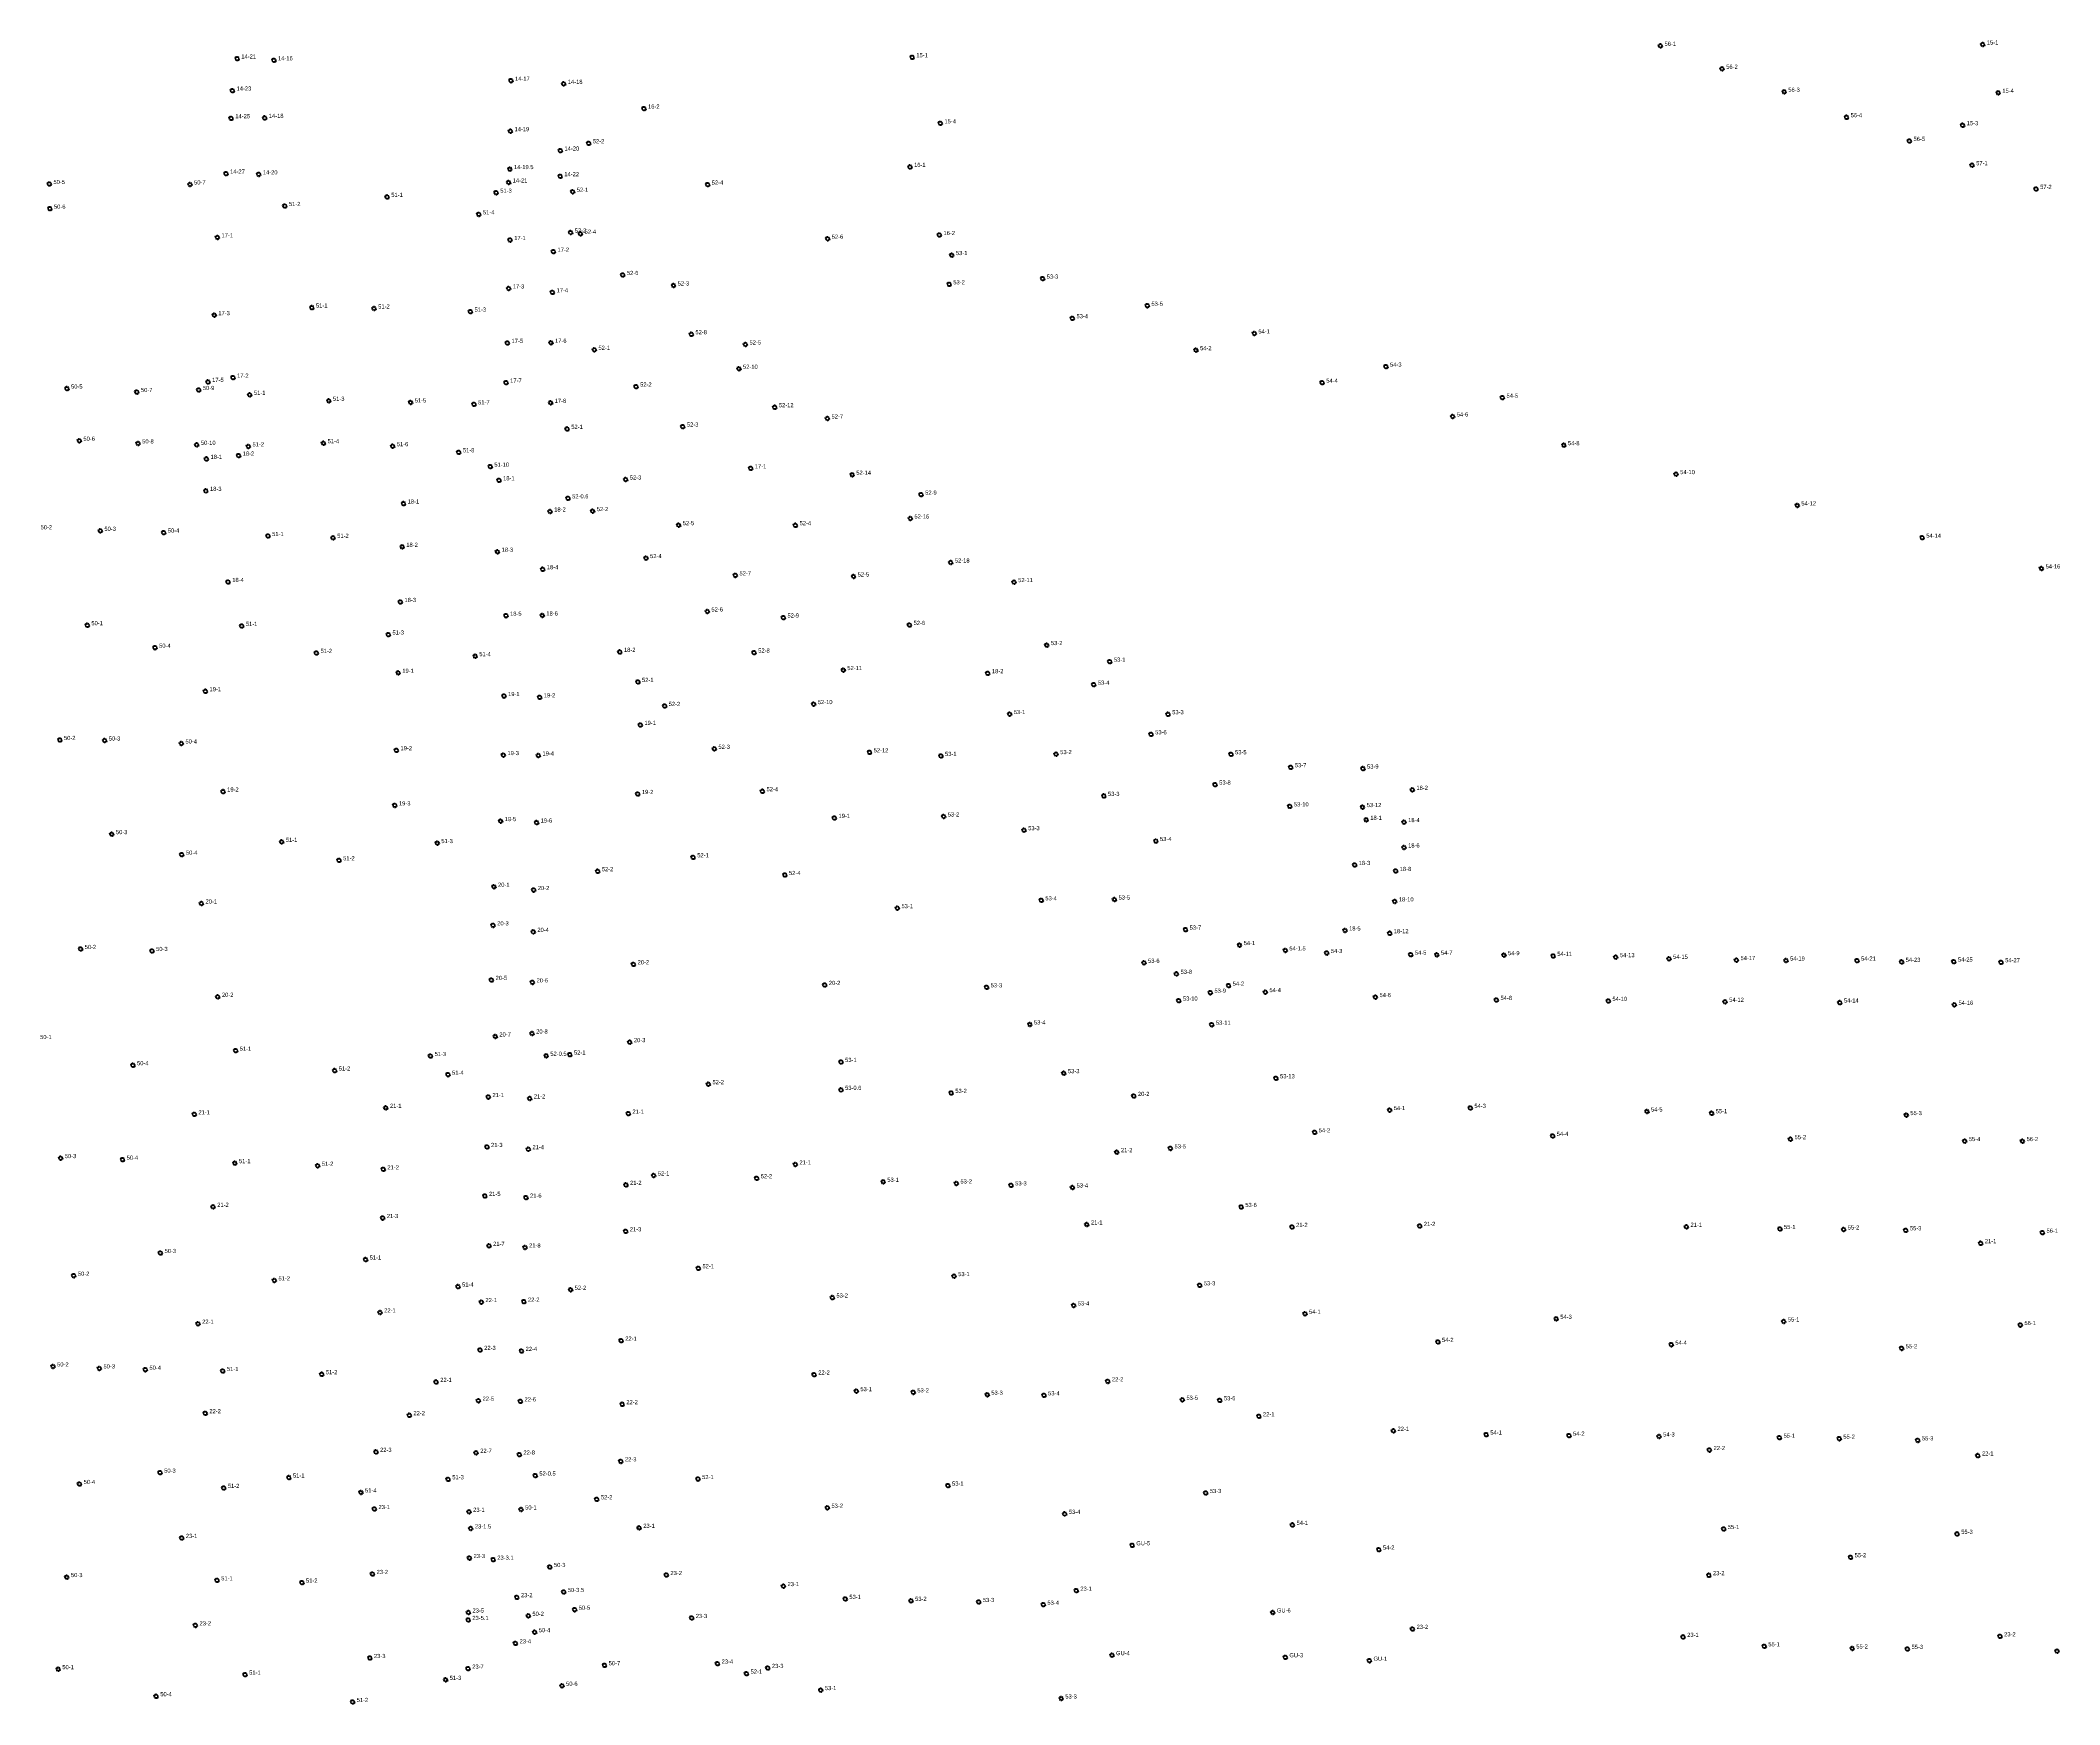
# Model space of a CAD drawing. Header units: inches. Extents: x 486468 to 494393, y 5455952 to 5461583.
# Drawn here: x 492441 to 493411, y 5456770 to 5457570 of the extents above; entities that cross this region are included whole.
import ezdxf

# ---------------------------------------------------------------- set-up
doc = ezdxf.new("R2010")
doc.units = ezdxf.units.IN
doc.header["$MEASUREMENT"] = 0
doc.layers.add('StreetLightingPoles', color=10, linetype='Continuous')

# ---------------------------------------------------------------- blocks, each defined once
blk = doc.blocks.new('Light')
at = {"color": 255}
for p, q in [((-0.71, 0.23), (-1.19, 0.39)), ((-0.44, 0.61), (-0.73, 1.01)), ((0, 0.75), (0, 1.25)), ((0.44, 0.61), (0.73, 1.01)), ((0.71, 0.23), (1.19, 0.39)), ((-0.71, -0.23), (-1.19, -0.39)), ((-0.44, -0.61), (-0.73, -1.01)), ((0, -0.75), (0, -1.25)), ((0.44, -0.61), (0.73, -1.01)), ((0.71, -0.23), (1.19, -0.39))]:
    blk.add_line(p, q, dxfattribs=at)
blk.add_circle((0, 0), 0.75, dxfattribs=at)

msp = doc.modelspace()

# ---------------------------------------------------------------- block references
at = {"layer": 'StreetLightingPoles'}
for p in [(492535.371, 5457561.39), (492553.025, 5457560.549), (492859.846, 5457562.029), (493219.511, 5457567.519), (493374.439, 5457568.157), (492666.951, 5457550.753), (492692.317, 5457549.249), (493249.168, 5457556.475), (492533.092, 5457546.003), (493279.01, 5457545.431), (493381.873, 5457544.946), (492532.475, 5457532.709), (492548.582, 5457532.876), (492730.877, 5457537.351), (492873.343, 5457530.246), (493308.981, 5457533.206), (492666.719, 5457526.487), (492704.338, 5457520.678), (493339.191, 5457521.794), (493364.758, 5457529.349), (492690.717, 5457517.165), (493369.321, 5457510.137), (492445.064, 5457501.09), (492512.664, 5457500.878), (492529.99, 5457506.094), (492545.718, 5457505.723), (492665.828, 5457501.811), (492666.445, 5457508.254), (492690.649, 5457504.827), (492761.501, 5457500.796), (492858.763, 5457509.319), (492607.465, 5457494.905), (492659.846, 5457496.913), (492696.605, 5457497.36), (493400.083, 5457498.725), (492445.322, 5457489.229), (492558.271, 5457490.521), (492651.523, 5457486.492), (492525.849, 5457475.421), (492666.564, 5457474.148), (492695.626, 5457477.764), (492700.382, 5457477.167), (492819.179, 5457474.779), (492872.884, 5457476.575), (492687.364, 5457468.55), (492878.887, 5457466.919), (492720.723, 5457457.356), (492745.12, 5457452.306), (492877.632, 5457452.847), (492922.525, 5457455.615), (492665.849, 5457450.878), (492686.923, 5457449.01), (492972.865, 5457442.574), (492524.335, 5457438.052), (492571.26, 5457441.696), (492601.177, 5457441.231), (492647.494, 5457439.757), (492936.829, 5457436.555), (492665.262, 5457424.69), (492686.176, 5457424.755), (492753.655, 5457428.876), (492779.668, 5457423.947), (493024.282, 5457429.255), (492707.047, 5457421.386), (492996.23, 5457421.202), (493087.559, 5457413.296), (492521.351, 5457405.962), (492533.329, 5457407.991), (492664.626, 5457405.623), (492727.093, 5457403.702), (492776.543, 5457412.262), (493056.914, 5457405.593), (492453.526, 5457402.757), (492487.122, 5457401.076), (492516.885, 5457402.068), (492541.424, 5457399.752), (492579.428, 5457396.864), (492618.718, 5457396.079), (492649.208, 5457395.157), (492686.005, 5457395.882), (492793.766, 5457393.777), (493143.544, 5457398.36), (492749.565, 5457384.479), (492819.09, 5457388.369), (493119.638, 5457389.335), (492459.467, 5457377.656), (492487.729, 5457376.38), (492515.945, 5457375.705), (492540.741, 5457374.934), (492576.851, 5457376.488), (492610.107, 5457375.06), (492693.984, 5457383.374), (493173.098, 5457375.531), (492520.593, 5457368.949), (492536.04, 5457370.515), (492641.889, 5457372.117), (492657.005, 5457365.205), (492661.202, 5457358.649), (492722.092, 5457359.021), (492782.228, 5457364.412), (492830.998, 5457361.314), (493227.042, 5457361.614), (492520.313, 5457353.57), (492615.328, 5457347.471), (492694.396, 5457349.967), (492864.109, 5457351.736), (493285.274, 5457346.569), (492685.794, 5457343.657), (492706.207, 5457343.829), (492747.545, 5457337.08), (492803.731, 5457337.06), (492858.932, 5457340.308), (492469.57, 5457334.344), (492500.034, 5457333.517), (492550.188, 5457331.857), (492581.461, 5457330.985), (492614.694, 5457326.668), (493345.337, 5457331.07), (492660.491, 5457324.302), (492731.865, 5457321.247), (492878.384, 5457319.135), (493402.696, 5457316.276), (492531.012, 5457309.765), (492682.227, 5457315.909), (492774.831, 5457312.935), (492831.653, 5457312.412), (492908.808, 5457309.697), (492613.807, 5457300.155), (492463.304, 5457288.974), (492537.551, 5457288.637), (492664.566, 5457293.547), (492682.004, 5457293.668), (492761.348, 5457295.588), (492797.919, 5457292.656), (492858.539, 5457289.115), (492495.868, 5457278.163), (492608.017, 5457284.48), (492924.552, 5457279.422), (492573.468, 5457275.644), (492649.783, 5457274.103), (492719.303, 5457276.159), (492783.854, 5457275.83), (492826.692, 5457267.397), (492954.824, 5457271.46), (492612.757, 5457266.109), (492727.994, 5457261.706), (492896.176, 5457265.895), (492947.103, 5457260.399), (492520.098, 5457257.251), (492663.602, 5457254.932), (492680.779, 5457254.318), (492740.836, 5457250.165), (492812.476, 5457251.056), (492729.146, 5457241.05), (492906.693, 5457246.257), (492982.822, 5457246.191), (492450.124, 5457233.813), (492471.653, 5457233.55), (492508.516, 5457232.129), (492611.894, 5457228.876), (492764.722, 5457229.553), (492974.663, 5457236.54), (492663.278, 5457226.54), (492680.14, 5457226.335), (492839.335, 5457227.859), (492873.647, 5457226.141), (492928.995, 5457227.009), (493013.058, 5457226.943), (493041.797, 5457220.696), (493076.496, 5457220.073), (492787.837, 5457209.176), (493005.442, 5457212.362), (493100.242, 5457209.83), (492528.58, 5457209.01), (492611.15, 5457202.36), (492727.936, 5457207.846), (492951.969, 5457206.93), (493041.36, 5457201.893), (493076.311, 5457201.535), (492661.979, 5457194.799), (492679.278, 5457194.104), (492822.451, 5457196.332), (492874.938, 5457197.029), (492913.599, 5457190.444), (493078.072, 5457195.42), (493096.256, 5457194.314), (492475.103, 5457188.538), (492556.763, 5457184.827), (492631.527, 5457184.233), (492976.98, 5457185.209), (493096.256, 5457182.131), (492508.727, 5457178.667), (492584.341, 5457175.966), (492708.645, 5457170.72), (492754.557, 5457177.416), (493072.536, 5457173.711), (493092.256, 5457170.829), (492658.772, 5457163.244), (492677.9, 5457161.656), (492798.641, 5457168.893), (492518.163, 5457155.192), (492852.711, 5457152.965), (492921.879, 5457156.722), (492957.081, 5457157.118), (493091.819, 5457156.2), (492658.383, 5457144.667), (492677.681, 5457141.559), (492991.239, 5457142.644), (493067.874, 5457142.242), (492460.079, 5457133.333), (492494.42, 5457132.369), (493017.197, 5457135.202), (493039.175, 5457132.645), (493089.382, 5457140.91), (492725.863, 5457125.975), (492971.248, 5457126.682), (493059.117, 5457131.366), (493099.514, 5457130.589), (493112.038, 5457130.55), (493144.282, 5457130.368), (493167.965, 5457129.984), (493198.04, 5457129.403), (493223.624, 5457128.603), (493256.033, 5457127.979), (493279.859, 5457127.78), (493313.988, 5457127.738), (493335.427, 5457127.123), (493360.557, 5457127.274), (493383.237, 5457126.951), (492657.599, 5457118.441), (492677.296, 5457117.266), (492817.807, 5457116.044), (492895.598, 5457114.886), (492986.861, 5457121.367), (493003.152, 5457112.306), (493011.914, 5457115.694), (493029.579, 5457112.588), (492526.049, 5457110.329), (492987.991, 5457108.518), (493082.501, 5457110.196), (493140.65, 5457108.83), (493194.456, 5457108.358), (493250.581, 5457107.93), (493305.751, 5457107.577), (493360.806, 5457106.489), (492677.119, 5457092.696), (492916.399, 5457097.06), (493003.859, 5457096.916), (492534.613, 5457084.44), (492659.412, 5457091.259), (492724.072, 5457088.532), (492485.248, 5457077.443), (492582.216, 5457074.884), (492628.291, 5457081.869), (492683.903, 5457081.969), (492695.286, 5457082.567), (492825.604, 5457079.026), (492932.724, 5457073.616), (492636.672, 5457072.885), (492761.847, 5457068.325), (492825.604, 5457065.6), (492878.585, 5457064.126), (493034.685, 5457071.174), (492606.82, 5457056.963), (492656.088, 5457062.151), (492675.979, 5457061.452), (492723.382, 5457054.166), (492966.377, 5457062.691), (493089.34, 5457055.879), (493128.111, 5457056.925), (493213.019, 5457055.202), (493244.11, 5457054.368), (492514.745, 5457053.839), (493053.285, 5457045.182), (493337.672, 5457053.468), (492655.426, 5457038.137), (492675.317, 5457037.076), (492958.203, 5457035.66), (492983.963, 5457037.464), (493167.687, 5457043.442), (493281.996, 5457041.898), (493365.779, 5457040.969), (493393.552, 5457040.969), (492450.53, 5457032.788), (492480.259, 5457032.042), (492534.247, 5457030.376), (492574.062, 5457029.112), (492605.583, 5457027.383), (492803.655, 5457029.753), (492722.221, 5457019.915), (492735.567, 5457024.442), (492785.053, 5457023.097), (492845.909, 5457021.396), (492881.055, 5457020.612), (492907.364, 5457019.689), (492936.888, 5457018.677), (492523.794, 5457009.36), (492654.432, 5457014.621), (492674.15, 5457013.779), (493017.986, 5457009.295), (492605.305, 5457003.971), (492722.106, 5456997.606), (492943.787, 5457000.87), (493042.408, 5456999.711), (493103.815, 5457000.179), (493231.997, 5456999.754), (493276.948, 5456998.713), (493307.597, 5456998.476), (493337.452, 5456998.097), (493403.117, 5456996.941), (492498.483, 5456987.167), (492656.42, 5456990.608), (492673.713, 5456989.844), (493373.452, 5456991.881), (492456.801, 5456976.25), (492597.086, 5456984.029), (492757.042, 5456979.822), (492553.225, 5456973.989), (492641.491, 5456971.037), (492695.624, 5456969.479), (492879.989, 5456976.053), (492998.037, 5456971.64), (492604.051, 5456958.591), (492652.72, 5456963.564), (492673.17, 5456963.764), (492821.443, 5456965.753), (492937.475, 5456961.966), (493048.646, 5456957.962), (492516.546, 5456953.163), (493169.409, 5456955.51), (493278.796, 5456954.257), (493392.51, 5456952.531), (492652.118, 5456940.584), (492672.043, 5456940.099), (492719.934, 5456945.041), (493112.548, 5456944.408), (493224.72, 5456943.075), (493335.427, 5456941.321), (492446.835, 5456932.641), (492469.118, 5456931.68), (492491.208, 5456931.061), (492528.452, 5456930.45), (492576.004, 5456928.894), (492812.714, 5456928.724), (492630.995, 5456925.207), (492832.961, 5456920.763), (492860.343, 5456920.158), (492895.909, 5456919.029), (492923.186, 5456918.756), (492953.87, 5456925.451), (492520.02, 5456910.132), (492618.106, 5456909.189), (492651.328, 5456916.149), (492671.495, 5456915.852), (492720.444, 5456914.48), (492989.699, 5456916.607), (493007.704, 5456916.362), (493026.495, 5456908.666), (493091.158, 5456901.675), (493135.763, 5456899.883), (493175.537, 5456899.367), (493218.867, 5456898.971), (492602.063, 5456891.562), (492650.218, 5456891.11), (492670.989, 5456890.256), (493243.07, 5456892.44), (493276.732, 5456898.4), (493305.467, 5456897.881), (493343.228, 5456897.093), (493372.091, 5456889.804), (492498.298, 5456881.555), (492560.222, 5456879.22), (492678.639, 5456880.162), (492719.786, 5456887), (492459.568, 5456876.13), (492528.897, 5456874.238), (492594.846, 5456872.073), (492636.783, 5456878.408), (492756.882, 5456878.507), (492877.014, 5456875.35), (493000.95, 5456871.788), (492601.326, 5456864.089), (492646.817, 5456862.746), (492671.82, 5456863.869), (492708.225, 5456868.773), (492819.059, 5456864.688), (492933.135, 5456861.762), (492508.696, 5456850.197), (492647.657, 5456854.75), (492728.593, 5456855.044), (493042.615, 5456856.469), (493249.931, 5456854.474), (493362.13, 5456852.144), (492647.026, 5456840.512), (492965.594, 5456846.674), (493084.158, 5456844.58), (493310.907, 5456840.904), (492453.481, 5456831.37), (492600.401, 5456832.857), (492658.425, 5456839.734), (492685.653, 5456836.228), (492741.653, 5456832.361), (493242.796, 5456832.265), (492525.717, 5456829.792), (492566.472, 5456828.712), (492669.8, 5456821.681), (492692.332, 5456824.202), (492797.945, 5456827.027), (492938.7, 5456824.83), (492646.499, 5456814.337), (492675.298, 5456812.731), (492697.579, 5456815.686), (492753.809, 5456811.7), (492827.664, 5456820.871), (492859.257, 5456819.943), (492891.827, 5456819.393), (492922.863, 5456818.093), (493033.201, 5456814.365), (492515.278, 5456808.148), (492646.426, 5456810.751), (492678.343, 5456804.888), (493100.337, 5456806.458), (493230.403, 5456802.624), (493382.757, 5456802.892), (492599.143, 5456792.463), (492669.138, 5456799.522), (492955.867, 5456793.818), (493039.186, 5456792.832), (493269.418, 5456798.084), (493311.709, 5456797.048), (493338.244, 5456796.841), (493410.166, 5456795.785), (492449.327, 5456787.093), (492539.15, 5456784.477), (492646.367, 5456787.353), (492711.954, 5456788.987), (492766.244, 5456789.779), (492780.181, 5456784.963), (492790.434, 5456787.679), (493079.612, 5456791.167), (492496.424, 5456774.093), (492635.546, 5456781.964), (492691.487, 5456779.109), (492815.898, 5456777.031), (492931.475, 5456773.009), (492590.838, 5456771.322)]:
    msp.add_blockref('Light', p, dxfattribs=at)

# ---------------------------------------------------------------- texts
for s, p in [('56-1', (493221.511, 5457567.519)), ('15-1', (493376.439, 5457568.157)), ('14-21', (492537.371, 5457561.39)), ('14-16', (492555.025, 5457560.549)), ('15-1', (492861.846, 5457562.029)), ('14-17', (492668.951, 5457550.753)), ('14-18', (492694.317, 5457549.249)), ('56-2', (493251.168, 5457556.475)), ('14-23', (492535.092, 5457546.003)), ('56-3', (493281.01, 5457545.431)), ('15-4', (493383.873, 5457544.946)), ('14-25', (492534.475, 5457532.709)), ('14-18', (492550.582, 5457532.876)), ('16-2', (492732.877, 5457537.351)), ('15-4', (492875.343, 5457530.246)), ('56-4', (493310.981, 5457533.206)), ('15-3', (493366.758, 5457529.349)), ('14-19', (492668.719, 5457526.487)), ('52-2', (492706.338, 5457520.678)), ('56-5', (493341.191, 5457521.794)), ('14-20', (492692.717, 5457517.165)), ('16-1', (492860.763, 5457509.319)), ('57-1', (493371.321, 5457510.137)), ('50-5', (492447.064, 5457501.09)), ('50-7', (492514.664, 5457500.878)), ('14-27', (492531.99, 5457506.094)), ('14-20', (492547.718, 5457505.723)), ('14-21', (492667.828, 5457501.811)), ('14-19.5', (492668.445, 5457508.254)), ('14-22', (492692.649, 5457504.827)), ('52-4', (492763.501, 5457500.796)), ('51-2', (492560.271, 5457490.521)), ('51-1', (492609.465, 5457494.905)), ('51-3', (492661.846, 5457496.913)), ('52-1', (492698.605, 5457497.36)), ('57-2', (493402.083, 5457498.725)), ('50-6', (492447.322, 5457489.229)), ('51-4', (492653.523, 5457486.492)), ('17-1', (492527.849, 5457475.421)), ('17-1', (492668.564, 5457474.148)), ('52-2', (492697.626, 5457477.764)), ('52-4', (492702.382, 5457477.167)), ('52-6', (492821.179, 5457474.779)), ('16-2', (492874.884, 5457476.575)), ('17-2', (492689.364, 5457468.55)), ('53-1', (492880.887, 5457466.919)), ('52-6', (492722.723, 5457457.356)), ('52-3', (492747.12, 5457452.306)), ('53-2', (492879.632, 5457452.847)), ('53-3', (492924.525, 5457455.615)), ('51-1', (492573.26, 5457441.696)), ('17-3', (492667.849, 5457450.878)), ('17-4', (492688.923, 5457449.01)), ('53-5', (492974.865, 5457442.574)), ('17-3', (492526.335, 5457438.052)), ('51-2', (492603.177, 5457441.231)), ('51-3', (492649.494, 5457439.757)), ('53-4', (492938.829, 5457436.555)), ('17-5', (492667.262, 5457424.69)), ('17-6', (492688.176, 5457424.755)), ('52-8', (492755.655, 5457428.876)), ('52-5', (492781.668, 5457423.947)), ('54-1', (493026.282, 5457429.255)), ('52-1', (492709.047, 5457421.386)), ('52-10', (492778.543, 5457412.262)), ('54-2', (492998.23, 5457421.202)), ('54-3', (493089.559, 5457413.296)), ('50-5', (492455.526, 5457402.757)), ('17-5', (492523.351, 5457405.962)), ('17-2', (492535.329, 5457407.991)), ('17-7', (492666.626, 5457405.623)), ('52-2', (492729.093, 5457403.702)), ('54-4', (493058.914, 5457405.593)), ('50-7', (492489.122, 5457401.076)), ('50-9', (492518.885, 5457402.068)), ('51-1', (492543.424, 5457399.752)), ('51-3', (492581.428, 5457396.864)), ('51-5', (492620.718, 5457396.079)), ('51-7', (492651.208, 5457395.157)), ('17-8', (492688.005, 5457395.882)), ('52-12', (492795.766, 5457393.777)), ('54-5', (493145.544, 5457398.36)), ('52-1', (492695.984, 5457383.374)), ('52-3', (492751.565, 5457384.479)), ('52-7', (492821.09, 5457388.369)), ('54-6', (493121.638, 5457389.335)), ('50-6', (492461.467, 5457377.656)), ('50-8', (492489.729, 5457376.38)), ('50-10', (492517.945, 5457375.705)), ('51-2', (492542.741, 5457374.934)), ('51-4', (492578.851, 5457376.488)), ('51-6', (492612.107, 5457375.06)), ('54-8', (493175.098, 5457375.531)), ('18-1', (492522.593, 5457368.949)), ('18-2', (492538.04, 5457370.515)), ('51-8', (492643.889, 5457372.117)), ('51-10', (492659.005, 5457365.205)), ('17-1', (492784.228, 5457364.412)), ('18-1', (492663.202, 5457358.649)), ('52-3', (492724.092, 5457359.021)), ('52-14', (492832.998, 5457361.314)), ('54-10', (493229.042, 5457361.614)), ('18-3', (492522.313, 5457353.57)), ('18-1', (492617.328, 5457347.471)), ('52-0.6', (492696.396, 5457349.967)), ('52-9', (492866.109, 5457351.736)), ('54-12', (493287.274, 5457346.569)), ('50-2', (492440.874, 5457335.095)), ('18-2', (492687.794, 5457343.657)), ('52-2', (492708.207, 5457343.829)), ('52-5', (492749.545, 5457337.08)), ('52-4', (492805.731, 5457337.06)), ('52-16', (492860.932, 5457340.308)), ('50-3', (492471.57, 5457334.344)), ('50-4', (492502.034, 5457333.517)), ('51-1', (492552.188, 5457331.857)), ('51-2', (492583.461, 5457330.985)), ('18-2', (492616.694, 5457326.668)), ('54-14', (493347.337, 5457331.07)), ('18-3', (492662.491, 5457324.302)), ('18-4', (492684.227, 5457315.909)), ('52-4', (492733.865, 5457321.247)), ('52-18', (492880.384, 5457319.135)), ('54-16', (493404.696, 5457316.276)), ('18-4', (492533.012, 5457309.765)), ('52-7', (492776.831, 5457312.935)), ('52-5', (492833.653, 5457312.412)), ('52-11', (492910.808, 5457309.697)), ('18-3', (492615.807, 5457300.155)), ('50-1', (492465.304, 5457288.974)), ('51-1', (492539.551, 5457288.637)), ('18-5', (492666.566, 5457293.547)), ('18-6', (492684.004, 5457293.668)), ('52-6', (492763.348, 5457295.588)), ('52-9', (492799.919, 5457292.656)), ('52-6', (492860.539, 5457289.115)), ('50-4', (492497.868, 5457278.163)), ('51-3', (492610.017, 5457284.48)), ('53-2', (492926.552, 5457279.422)), ('51-2', (492575.468, 5457275.644)), ('51-4', (492651.783, 5457274.103)), ('18-2', (492721.303, 5457276.159)), ('52-8', (492785.854, 5457275.83)), ('52-11', (492828.692, 5457267.397)), ('53-1', (492956.824, 5457271.46)), ('19-1', (492522.098, 5457257.251)), ('19-1', (492614.757, 5457266.109)), ('52-1', (492729.994, 5457261.706)), ('18-2', (492898.176, 5457265.895)), ('53-4', (492949.103, 5457260.399)), ('19-1', (492665.602, 5457254.932)), ('19-2', (492682.779, 5457254.318)), ('52-2', (492742.836, 5457250.165)), ('52-10', (492814.476, 5457251.056)), ('19-1', (492731.146, 5457241.05)), ('53-1', (492908.693, 5457246.257)), ('53-3', (492984.822, 5457246.191)), ('50-2', (492452.124, 5457233.813)), ('50-3', (492473.653, 5457233.55)), ('50-4', (492510.516, 5457232.129)), ('19-2', (492613.894, 5457228.876)), ('52-3', (492766.722, 5457229.553)), ('52-12', (492841.335, 5457227.859)), ('53-6', (492976.663, 5457236.54)), ('19-3', (492665.278, 5457226.54)), ('19-4', (492682.14, 5457226.335)), ('53-1', (492875.647, 5457226.141)), ('53-2', (492930.995, 5457227.009)), ('53-5', (493015.058, 5457226.943)), ('53-7', (493043.797, 5457220.696)), ('53-9', (493078.496, 5457220.073)), ('19-2', (492530.58, 5457209.01)), ('52-4', (492789.837, 5457209.176)), ('53-8', (493007.442, 5457212.362)), ('18-2', (493102.242, 5457209.83)), ('19-3', (492613.15, 5457202.36)), ('19-2', (492729.936, 5457207.846)), ('53-3', (492953.969, 5457206.93)), ('53-10', (493043.36, 5457201.893)), ('53-12', (493078.311, 5457201.535)), ('19-5', (492663.979, 5457194.799)), ('19-6', (492681.278, 5457194.104)), ('19-1', (492824.451, 5457196.332)), ('53-2', (492876.938, 5457197.029)), ('53-3', (492915.599, 5457190.444)), ('18-1', (493080.072, 5457195.42)), ('18-4', (493098.256, 5457194.314)), ('50-3', (492477.103, 5457188.538)), ('51-1', (492558.763, 5457184.827)), ('51-3', (492633.527, 5457184.233)), ('53-4', (492978.98, 5457185.209)), ('18-6', (493098.256, 5457182.131)), ('50-4', (492510.727, 5457178.667)), ('51-2', (492586.341, 5457175.966)), ('52-2', (492710.645, 5457170.72)), ('52-1', (492756.557, 5457177.416)), ('18-3', (493074.536, 5457173.711)), ('18-8', (493094.256, 5457170.829)), ('20-1', (492660.772, 5457163.244)), ('20-2', (492679.9, 5457161.656)), ('52-4', (492800.641, 5457168.893)), ('20-1', (492520.163, 5457155.192)), ('53-1', (492854.711, 5457152.965)), ('53-4', (492923.879, 5457156.722)), ('53-5', (492959.081, 5457157.118)), ('18-10', (493093.819, 5457156.2)), ('20-3', (492660.383, 5457144.667)), ('20-4', (492679.681, 5457141.559)), ('53-7', (492993.239, 5457142.644)), ('18-5', (493069.874, 5457142.242)), ('18-12', (493091.382, 5457140.91)), ('50-2', (492462.079, 5457133.333)), ('50-3', (492496.42, 5457132.369)), ('54-1', (493019.197, 5457135.202)), ('54-1.5', (493041.175, 5457132.645)), ('54-3', (493061.117, 5457131.366)), ('20-2', (492727.863, 5457125.975)), ('53-6', (492973.248, 5457126.682)), ('53-8', (492988.861, 5457121.367)), ('54-5', (493101.514, 5457130.589)), ('54-7', (493114.038, 5457130.55)), ('54-9', (493146.282, 5457130.368)), ('54-11', (493169.965, 5457129.984)), ('54-13', (493200.04, 5457129.403)), ('54-15', (493225.624, 5457128.603)), ('54-17', (493258.033, 5457127.979)), ('54-19', (493281.859, 5457127.78)), ('54-21', (493315.988, 5457127.738)), ('54-23', (493337.427, 5457127.123)), ('54-25', (493362.557, 5457127.274)), ('54-27', (493385.237, 5457126.951)), ('20-5', (492659.599, 5457118.441)), ('20-6', (492679.296, 5457117.266)), ('20-2', (492819.807, 5457116.044)), ('53-3', (492897.598, 5457114.886)), ('53-9', (493005.152, 5457112.306)), ('54-2', (493013.914, 5457115.694)), ('54-4', (493031.579, 5457112.588)), ('20-2', (492528.049, 5457110.329)), ('53-10', (492989.991, 5457108.518)), ('54-6', (493084.501, 5457110.196)), ('54-8', (493142.65, 5457108.83)), ('54-10', (493196.456, 5457108.358)), ('54-12', (493252.581, 5457107.93)), ('54-14', (493307.751, 5457107.577)), ('54-16', (493362.806, 5457106.489)), ('20-8', (492679.119, 5457092.696)), ('53-4', (492918.399, 5457097.06)), ('53-11', (493005.859, 5457096.916)), ('50-1', (492440.675, 5457090.034)), ('51-1', (492536.613, 5457084.44)), ('20-7', (492661.412, 5457091.259)), ('52-1', (492697.286, 5457082.567)), ('20-3', (492726.072, 5457088.532)), ('50-4', (492487.248, 5457077.443)), ('51-2', (492584.216, 5457074.884)), ('51-3', (492630.291, 5457081.869)), ('51-4', (492638.672, 5457072.885)), ('52-0.5', (492685.903, 5457081.969)), ('53-1', (492827.604, 5457079.026)), ('53-3', (492934.724, 5457073.616)), ('52-2', (492763.847, 5457068.325)), ('53-0.6', (492827.604, 5457065.6)), ('53-2', (492880.585, 5457064.126)), ('53-13', (493036.685, 5457071.174)), ('21-1', (492516.745, 5457053.839)), ('21-1', (492608.82, 5457056.963)), ('21-1', (492658.088, 5457062.151)), ('21-2', (492677.979, 5457061.452)), ('21-1', (492725.382, 5457054.166)), ('20-2', (492968.377, 5457062.691)), ('54-1', (493091.34, 5457055.879)), ('54-3', (493130.111, 5457056.925)), ('54-5', (493215.019, 5457055.202)), ('55-1', (493246.11, 5457054.368)), ('55-3', (493339.672, 5457053.468)), ('54-2', (493055.285, 5457045.182)), ('54-4', (493169.687, 5457043.442)), ('21-3', (492657.426, 5457038.137)), ('21-4', (492677.317, 5457037.076)), ('21-2', (492960.203, 5457035.66)), ('53-5', (492985.963, 5457037.464)), ('55-2', (493283.996, 5457041.898)), ('55-4', (493367.779, 5457040.969)), ('56-2', (493395.552, 5457040.969)), ('50-3', (492452.53, 5457032.788)), ('50-4', (492482.259, 5457032.042)), ('51-1', (492536.247, 5457030.376)), ('51-2', (492576.062, 5457029.112)), ('21-2', (492607.583, 5457027.383)), ('52-1', (492737.567, 5457024.442)), ('21-1', (492805.655, 5457029.753)), ('21-5', (492656.432, 5457014.621)), ('21-2', (492724.221, 5457019.915)), ('52-2', (492787.053, 5457023.097)), ('53-1', (492847.909, 5457021.396)), ('53-2', (492883.055, 5457020.612)), ('53-3', (492909.364, 5457019.689)), ('53-4', (492938.888, 5457018.677)), ('21-2', (492525.794, 5457009.36)), ('21-6', (492676.15, 5457013.779)), ('53-6', (493019.986, 5457009.295)), ('21-3', (492607.305, 5457003.971)), ('21-3', (492724.106, 5456997.606)), ('21-1', (492945.787, 5457000.87)), ('21-2', (493044.408, 5456999.711)), ('21-2', (493105.815, 5457000.179)), ('21-1', (493233.997, 5456999.754)), ('55-1', (493278.948, 5456998.713)), ('55-2', (493309.597, 5456998.476)), ('55-3', (493339.452, 5456998.097)), ('56-1', (493405.117, 5456996.941)), ('50-3', (492500.483, 5456987.167)), ('21-7', (492658.42, 5456990.608)), ('21-8', (492675.713, 5456989.844)), ('21-1', (493375.452, 5456991.881)), ('50-2', (492458.801, 5456976.25)), ('51-1', (492599.086, 5456984.029)), ('52-1', (492759.042, 5456979.822)), ('53-1', (492881.989, 5456976.053)), ('51-2', (492555.225, 5456973.989)), ('51-4', (492643.491, 5456971.037)), ('52-2', (492697.624, 5456969.479)), ('53-2', (492823.443, 5456965.753)), ('53-3', (493000.037, 5456971.64)), ('22-1', (492606.051, 5456958.591)), ('22-1', (492654.72, 5456963.564)), ('22-2', (492675.17, 5456963.764)), ('53-4', (492939.475, 5456961.966)), ('54-1', (493050.646, 5456957.962)), ('22-1', (492518.546, 5456953.163)), ('54-3', (493171.409, 5456955.51)), ('55-1', (493280.796, 5456954.257)), ('56-1', (493394.51, 5456952.531)), ('22-3', (492654.118, 5456940.584)), ('22-4', (492674.043, 5456940.099)), ('22-1', (492721.934, 5456945.041)), ('54-2', (493114.548, 5456944.408)), ('54-4', (493226.72, 5456943.075)), ('55-2', (493337.427, 5456941.321)), ('50-2', (492448.835, 5456932.641)), ('50-3', (492471.118, 5456931.68)), ('50-4', (492493.208, 5456931.061)), ('51-1', (492530.452, 5456930.45)), ('51-2', (492578.004, 5456928.894)), ('22-2', (492814.714, 5456928.724)), ('22-1', (492632.995, 5456925.207)), ('53-1', (492834.961, 5456920.763)), ('53-2', (492862.343, 5456920.158)), ('53-3', (492897.909, 5456919.029)), ('53-4', (492925.186, 5456918.756)), ('22-2', (492955.87, 5456925.451)), ('22-2', (492522.02, 5456910.132)), ('22-2', (492620.106, 5456909.189)), ('22-5', (492653.328, 5456916.149)), ('22-6', (492673.495, 5456915.852)), ('22-2', (492722.444, 5456914.48)), ('53-5', (492991.699, 5456916.607)), ('53-6', (493009.704, 5456916.362)), ('22-1', (493028.495, 5456908.666)), ('22-1', (493093.158, 5456901.675)), ('54-1', (493137.763, 5456899.883)), ('54-2', (493177.537, 5456899.367)), ('54-3', (493220.867, 5456898.971)), ('55-1', (493278.732, 5456898.4)), ('55-2', (493307.467, 5456897.881)), ('22-3', (492604.063, 5456891.562)), ('22-7', (492652.218, 5456891.11)), ('22-8', (492672.989, 5456890.256)), ('22-2', (493245.07, 5456892.44)), ('55-3', (493345.228, 5456897.093)), ('22-1', (493374.091, 5456889.804)), ('50-3', (492500.298, 5456881.555)), ('51-1', (492562.222, 5456879.22)), ('51-3', (492638.783, 5456878.408)), ('52-0.5', (492680.639, 5456880.162)), ('22-3', (492721.786, 5456887)), ('52-1', (492758.882, 5456878.507)), ('50-4', (492461.568, 5456876.13)), ('51-2', (492530.897, 5456874.238)), ('51-4', (492596.846, 5456872.073)), ('52-2', (492710.225, 5456868.773)), ('53-1', (492879.014, 5456875.35)), ('53-3', (493002.95, 5456871.788)), ('23-1', (492603.326, 5456864.089)), ('23-1', (492648.817, 5456862.746)), ('50-1', (492673.82, 5456863.869)), ('53-2', (492821.059, 5456864.688)), ('53-4', (492935.135, 5456861.762)), ('23-1', (492510.696, 5456850.197)), ('23-1.5', (492649.657, 5456854.75)), ('23-1', (492730.593, 5456855.044)), ('54-1', (493044.615, 5456856.469)), ('55-1', (493251.931, 5456854.474)), ('55-3', (493364.13, 5456852.144)), ('23-3', (492649.026, 5456840.512)), ('23-3.1', (492660.425, 5456839.734)), ('GU-5', (492967.594, 5456846.674)), ('54-2', (493086.158, 5456844.58)), ('55-2', (493312.907, 5456840.904)), ('50-3', (492455.481, 5456831.37)), ('23-2', (492602.401, 5456832.857)), ('50-3', (492687.653, 5456836.228)), ('23-2', (492743.653, 5456832.361)), ('23-2', (493244.796, 5456832.265)), ('51-1', (492527.717, 5456829.792)), ('51-2', (492568.472, 5456828.712)), ('23-2', (492671.8, 5456821.681)), ('50-3.5', (492694.332, 5456824.202)), ('23-1', (492799.945, 5456827.027)), ('53-1', (492829.664, 5456820.871)), ('23-1', (492940.7, 5456824.83)), ('23-5.1', (492648.426, 5456810.751)), ('23-5', (492648.499, 5456814.337)), ('50-2', (492677.298, 5456812.731)), ('50-5', (492699.579, 5456815.686)), ('23-3', (492755.809, 5456811.7)), ('53-2', (492861.257, 5456819.943)), ('53-3', (492893.827, 5456819.393)), ('53-4', (492924.863, 5456818.093)), ('GU-6', (493035.201, 5456814.365)), ('23-2', (492517.278, 5456808.148)), ('50-4', (492680.343, 5456804.888)), ('23-2', (493102.337, 5456806.458)), ('23-1', (493232.403, 5456802.624)), ('23-2', (493384.757, 5456802.892)), ('23-3', (492601.143, 5456792.463)), ('23-4', (492671.138, 5456799.522)), ('GU-4', (492957.867, 5456793.818)), ('GU-3', (493041.186, 5456792.832)), ('GU-1', (493081.612, 5456791.167)), ('55-1', (493271.418, 5456798.084)), ('55-2', (493313.709, 5456797.048)), ('55-3', (493340.244, 5456796.841)), ('50-1', (492451.327, 5456787.093)), ('51-1', (492541.15, 5456784.477)), ('51-3', (492637.546, 5456781.964)), ('23-7', (492648.367, 5456787.353)), ('50-7', (492713.954, 5456788.987)), ('23-4', (492768.244, 5456789.779)), ('52-1', (492782.181, 5456784.963)), ('23-3', (492792.434, 5456787.679)), ('50-4', (492498.424, 5456774.093)), ('50-6', (492693.487, 5456779.109)), ('53-1', (492817.898, 5456777.031)), ('53-3', (492933.475, 5456773.009)), ('51-2', (492592.838, 5456771.322))]:
    msp.add_text(s, height=2, dxfattribs=at).set_placement(p)

doc.saveas('drawing.dxf')
